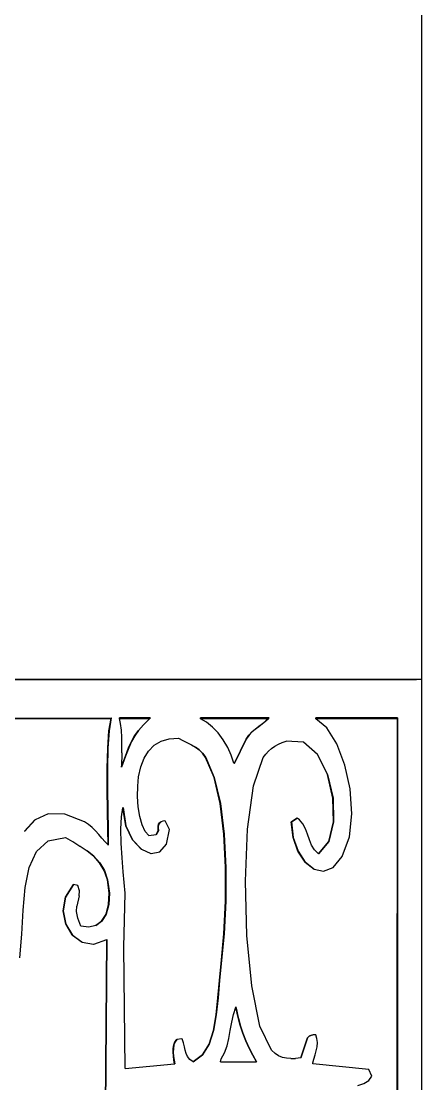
# Model space of a CAD drawing. Header units: inches. Extents: x 1397 to 20304, y -27267 to -746.
# Drawn here: x 14252.15 to 14258.23, y -21171.26 to -21155.11 of the extents above; entities that cross this region are included whole.
import ezdxf

# ---------------------------------------------------------------- set-up
doc = ezdxf.new("R2010")
doc.units = ezdxf.units.IN
doc.header["$LTSCALE"] = 17
doc.header["$MEASUREMENT"] = 0
doc.layers.add('25 BOT BAR', color=12, linetype='Continuous', lineweight=25)

msp = doc.modelspace()

# ---------------------------------------------------------------- linework, layer by layer
for p, q in [((14258.234, -21165.111), (14242.833, -21165.111)), ((14258.234, -21189.111), (14258.234, -21165.111)), ((14249.057, -21165.704), (14253.512, -21165.697)), ((14249.057, -21165.704), (14253.511, -21165.704)), ((14253.479, -21165.893), (14253.511, -21165.704)), ((14253.514, -21165.697), (14253.481, -21165.893)), ((14253.511, -21165.704), (14253.512, -21165.697)), ((14253.512, -21165.697), (14253.514, -21165.697)), ((14254.107, -21165.697), (14253.638, -21165.697)), ((14253.639, -21165.704), (14253.638, -21165.697)), ((14253.639, -21165.704), (14254.1, -21165.704)), ((14253.657, -21165.782), (14253.639, -21165.704)), ((14254.004, -21165.802), (14254.1, -21165.704)), ((14254.109, -21165.697), (14254.007, -21165.802)), ((14254.1, -21165.704), (14254.107, -21165.697)), ((14254.107, -21165.697), (14254.109, -21165.697)), ((14255.913, -21165.697), (14254.872, -21165.697)), ((14254.872, -21165.704), (14254.872, -21165.697)), ((14254.872, -21165.704), (14255.905, -21165.704)), ((14254.872, -21165.711), (14254.872, -21165.704)), ((14254.963, -21165.762), (14254.872, -21165.711)), ((14255.053, -21165.836), (14254.963, -21165.762)), ((14255.81, -21165.785), (14255.862, -21165.743)), ((14255.865, -21165.743), (14255.812, -21165.785)), ((14255.862, -21165.743), (14255.905, -21165.704)), ((14255.862, -21165.743), (14255.865, -21165.743)), ((14255.907, -21165.704), (14255.865, -21165.743)), ((14255.905, -21165.704), (14255.913, -21165.697)), ((14255.905, -21165.704), (14255.907, -21165.704)), ((14255.915, -21165.697), (14255.907, -21165.704)), ((14255.913, -21165.697), (14255.915, -21165.697)), ((14257.865, -21165.697), (14256.622, -21165.697)), ((14256.622, -21165.704), (14256.622, -21165.697)), ((14256.622, -21165.704), (14257.865, -21165.704)), ((14256.622, -21165.711), (14256.622, -21165.704)), ((14256.793, -21165.848), (14256.622, -21165.711)), ((14257.859, -21175.374), (14257.865, -21165.704)), ((14257.867, -21165.704), (14257.861, -21175.374)), ((14257.865, -21165.704), (14257.865, -21165.697)), ((14257.865, -21165.697), (14257.867, -21165.697)), ((14257.865, -21165.704), (14257.867, -21165.704)), ((14257.867, -21165.697), (14257.867, -21165.704)), ((14253.46, -21166.156), (14253.479, -21165.893)), ((14253.481, -21165.893), (14253.462, -21166.156)), ((14253.479, -21165.893), (14253.481, -21165.893)), ((14253.669, -21165.883), (14253.657, -21165.782)), ((14253.675, -21165.995), (14253.669, -21165.883)), ((14253.869, -21165.97), (14253.928, -21165.89)), ((14253.93, -21165.89), (14253.872, -21165.97)), ((14253.928, -21165.89), (14254.004, -21165.802)), ((14253.928, -21165.89), (14253.93, -21165.89)), ((14254.007, -21165.802), (14253.93, -21165.89)), ((14254.004, -21165.802), (14254.007, -21165.802)), ((14255.139, -21165.926), (14255.053, -21165.836)), ((14255.216, -21166.031), (14255.139, -21165.926)), ((14255.606, -21165.961), (14255.653, -21165.911)), ((14255.655, -21165.911), (14255.609, -21165.961)), ((14255.653, -21165.911), (14255.703, -21165.867)), ((14255.653, -21165.911), (14255.655, -21165.911)), ((14255.706, -21165.867), (14255.655, -21165.911)), ((14255.703, -21165.867), (14255.756, -21165.825)), ((14255.703, -21165.867), (14255.706, -21165.867)), ((14255.758, -21165.825), (14255.706, -21165.867)), ((14255.756, -21165.825), (14255.81, -21165.785)), ((14255.756, -21165.825), (14255.758, -21165.825)), ((14255.812, -21165.785), (14255.758, -21165.825)), ((14255.81, -21165.785), (14255.812, -21165.785)), ((14256.945, -21166.093), (14256.793, -21165.848)), ((14253.676, -21166.113), (14253.675, -21165.995)), ((14253.778, -21166.154), (14253.822, -21166.054)), ((14253.824, -21166.054), (14253.78, -21166.154)), ((14253.822, -21166.054), (14253.869, -21165.97)), ((14253.822, -21166.054), (14253.824, -21166.054)), ((14253.872, -21165.97), (14253.824, -21166.054)), ((14253.869, -21165.97), (14253.872, -21165.97)), ((14254.167, -21166.113), (14254.272, -21166.051)), ((14254.272, -21166.051), (14254.394, -21166.013)), ((14254.394, -21166.013), (14254.535, -21166.004)), ((14254.535, -21166.004), (14254.602, -21166.042)), ((14254.602, -21166.042), (14254.604, -21166.042)), ((14254.604, -21166.042), (14254.733, -21166.107)), ((14255.284, -21166.145), (14255.216, -21166.031)), ((14255.386, -21166.385), (14255.565, -21166.019)), ((14255.567, -21166.019), (14255.388, -21166.385)), ((14255.565, -21166.019), (14255.606, -21165.961)), ((14255.565, -21166.019), (14255.567, -21166.019)), ((14255.609, -21165.961), (14255.567, -21166.019)), ((14255.606, -21165.961), (14255.609, -21165.961)), ((14256.056, -21166.094), (14256.113, -21166.069)), ((14256.113, -21166.069), (14256.173, -21166.048)), ((14256.438, -21166.064), (14256.173, -21166.048)), ((14256.438, -21166.064), (14256.44, -21166.064)), ((14256.649, -21166.252), (14256.438, -21166.064)), ((14256.44, -21166.064), (14256.651, -21166.252)), ((14253.453, -21166.462), (14253.46, -21166.156)), ((14253.462, -21166.156), (14253.455, -21166.462)), ((14253.46, -21166.156), (14253.462, -21166.156)), ((14253.675, -21166.23), (14253.671, -21166.437)), ((14253.675, -21166.23), (14253.676, -21166.113)), ((14253.729, -21166.28), (14253.778, -21166.154)), ((14253.78, -21166.154), (14253.731, -21166.28)), ((14253.778, -21166.154), (14253.78, -21166.154)), ((14254.013, -21166.31), (14254.081, -21166.2)), ((14254.081, -21166.2), (14254.167, -21166.113)), ((14254.733, -21166.107), (14254.735, -21166.107)), ((14254.735, -21166.107), (14254.793, -21166.141)), ((14254.793, -21166.141), (14254.795, -21166.141)), ((14254.849, -21166.182), (14254.793, -21166.141)), ((14254.795, -21166.141), (14254.851, -21166.182)), ((14254.901, -21166.232), (14254.849, -21166.182)), ((14254.849, -21166.182), (14254.851, -21166.182)), ((14254.851, -21166.182), (14254.903, -21166.232)), ((14254.901, -21166.232), (14254.903, -21166.232)), ((14254.948, -21166.297), (14254.901, -21166.232)), ((14254.903, -21166.232), (14254.95, -21166.297)), ((14255.338, -21166.264), (14255.284, -21166.145)), ((14255.825, -21166.297), (14255.862, -21166.246)), ((14255.862, -21166.246), (14255.904, -21166.2)), ((14255.904, -21166.2), (14255.95, -21166.16)), ((14255.95, -21166.16), (14256.001, -21166.125)), ((14256.001, -21166.125), (14256.056, -21166.094)), ((14256.649, -21166.252), (14256.651, -21166.252)), ((14256.799, -21166.556), (14256.649, -21166.252)), ((14256.651, -21166.252), (14256.802, -21166.556)), ((14257.065, -21166.414), (14256.945, -21166.093)), ((14253.731, -21166.28), (14253.671, -21166.443)), ((14253.671, -21166.437), (14253.729, -21166.28)), ((14253.729, -21166.28), (14253.731, -21166.28)), ((14253.962, -21166.44), (14254.013, -21166.31)), ((14255.079, -21166.601), (14254.948, -21166.297)), ((14254.948, -21166.297), (14254.95, -21166.297)), ((14254.95, -21166.297), (14255.081, -21166.601)), ((14255.377, -21166.385), (14255.338, -21166.264)), ((14255.377, -21166.385), (14255.386, -21166.385)), ((14255.386, -21166.385), (14255.388, -21166.385)), ((14255.676, -21166.73), (14255.825, -21166.297)), ((14257.144, -21166.777), (14257.065, -21166.414)), ((14253.453, -21166.462), (14253.455, -21166.462)), ((14253.454, -21166.785), (14253.453, -21166.462)), ((14253.455, -21166.462), (14253.456, -21166.785)), ((14253.671, -21166.443), (14253.671, -21166.437)), ((14253.929, -21166.59), (14253.962, -21166.44)), ((14256.799, -21166.556), (14256.802, -21166.556)), ((14256.882, -21166.916), (14256.799, -21166.556)), ((14256.802, -21166.556), (14256.885, -21166.916)), ((14253.915, -21166.889), (14253.916, -21166.734)), ((14253.916, -21166.734), (14253.929, -21166.59)), ((14255.079, -21166.601), (14255.081, -21166.601)), ((14255.171, -21167), (14255.079, -21166.601)), ((14255.081, -21166.601), (14255.173, -21167)), ((14255.586, -21167.389), (14255.676, -21166.73)), ((14253.459, -21167.104), (14253.454, -21166.785)), ((14253.454, -21166.785), (14253.456, -21166.785)), ((14253.456, -21166.785), (14253.461, -21167.104)), ((14253.926, -21167.046), (14253.915, -21166.889)), ((14257.171, -21167.152), (14257.144, -21166.777)), ((14253.693, -21167.065), (14253.694, -21167.058)), ((14253.694, -21167.058), (14253.737, -21167.337)), ((14253.95, -21167.194), (14253.926, -21167.046)), ((14255.171, -21167), (14255.173, -21167)), ((14255.227, -21167.465), (14255.171, -21167)), ((14255.173, -21167), (14255.23, -21167.465)), ((14256.892, -21167.276), (14256.882, -21166.916)), ((14256.882, -21166.916), (14256.885, -21166.916)), ((14256.885, -21166.916), (14256.894, -21167.276)), ((14252.556, -21167.155), (14252.357, -21167.248)), ((14252.556, -21167.155), (14252.558, -21167.155)), ((14252.807, -21167.161), (14252.558, -21167.155)), ((14253.11, -21167.278), (14252.807, -21167.161)), ((14253.459, -21167.104), (14253.461, -21167.104)), ((14253.464, -21167.393), (14253.459, -21167.104)), ((14253.461, -21167.104), (14253.466, -21167.393)), ((14253.661, -21167.389), (14253.669, -21167.202)), ((14253.669, -21167.202), (14253.693, -21167.065)), ((14253.735, -21167.337), (14253.693, -21167.065)), ((14253.985, -21167.323), (14253.95, -21167.194)), ((14256.252, -21167.278), (14256.339, -21167.219)), ((14256.34, -21167.22), (14256.252, -21167.278)), ((14256.339, -21167.219), (14256.342, -21167.219)), ((14256.339, -21167.219), (14256.34, -21167.22)), ((14256.342, -21167.219), (14256.34, -21167.22)), ((14256.375, -21167.248), (14256.342, -21167.219)), ((14257.135, -21167.505), (14257.171, -21167.152)), ((14252.197, -21167.42), (14252.355, -21167.248)), ((14252.357, -21167.248), (14252.199, -21167.42)), ((14252.355, -21167.248), (14252.357, -21167.248)), ((14253.168, -21167.317), (14253.11, -21167.278)), ((14253.223, -21167.363), (14253.168, -21167.317)), ((14253.274, -21167.414), (14253.223, -21167.363)), ((14253.735, -21167.337), (14253.737, -21167.337)), ((14253.835, -21167.551), (14253.735, -21167.337)), ((14253.737, -21167.337), (14253.838, -21167.551)), ((14254.03, -21167.422), (14253.985, -21167.323)), ((14254.226, -21167.372), (14254.227, -21167.34)), ((14254.23, -21167.409), (14254.226, -21167.372)), ((14254.226, -21167.372), (14254.228, -21167.372)), ((14254.227, -21167.34), (14254.235, -21167.314)), ((14254.227, -21167.34), (14254.229, -21167.34)), ((14254.229, -21167.34), (14254.228, -21167.372)), ((14254.228, -21167.372), (14254.232, -21167.409)), ((14254.237, -21167.314), (14254.229, -21167.34)), ((14254.235, -21167.314), (14254.249, -21167.293)), ((14254.235, -21167.314), (14254.237, -21167.314)), ((14254.251, -21167.293), (14254.237, -21167.314)), ((14254.249, -21167.293), (14254.269, -21167.277)), ((14254.249, -21167.293), (14254.251, -21167.293)), ((14254.272, -21167.277), (14254.251, -21167.293)), ((14254.269, -21167.277), (14254.272, -21167.277)), ((14254.297, -21167.267), (14254.272, -21167.277)), ((14254.297, -21167.267), (14254.299, -21167.267)), ((14254.331, -21167.263), (14254.299, -21167.267)), ((14254.331, -21167.263), (14254.333, -21167.263)), ((14254.401, -21167.395), (14254.333, -21167.263)), ((14256.25, -21167.278), (14256.252, -21167.278)), ((14256.278, -21167.513), (14256.25, -21167.278)), ((14256.252, -21167.278), (14256.28, -21167.513)), ((14256.427, -21167.307), (14256.375, -21167.248)), ((14256.465, -21167.382), (14256.427, -21167.307)), ((14256.496, -21167.464), (14256.465, -21167.382)), ((14256.821, -21167.577), (14256.892, -21167.276)), ((14256.894, -21167.276), (14256.823, -21167.577)), ((14256.892, -21167.276), (14256.894, -21167.276)), ((14252.197, -21167.42), (14252.199, -21167.42)), ((14252.555, -21167.567), (14252.819, -21167.512)), ((14252.819, -21167.512), (14252.926, -21167.577)), ((14253.324, -21167.468), (14253.274, -21167.414)), ((14253.372, -21167.523), (14253.324, -21167.468)), ((14253.42, -21167.578), (14253.372, -21167.523)), ((14253.464, -21167.393), (14253.466, -21167.393)), ((14253.467, -21167.627), (14253.464, -21167.393)), ((14253.466, -21167.393), (14253.469, -21167.629)), ((14253.666, -21167.602), (14253.661, -21167.389)), ((14254.086, -21167.483), (14254.03, -21167.422)), ((14254.086, -21167.483), (14254.196, -21167.468)), ((14254.196, -21167.468), (14254.23, -21167.409)), ((14254.196, -21167.468), (14254.199, -21167.468)), ((14254.232, -21167.409), (14254.199, -21167.468)), ((14254.23, -21167.409), (14254.232, -21167.409)), ((14254.356, -21167.614), (14254.401, -21167.395)), ((14255.227, -21167.465), (14255.23, -21167.465)), ((14255.253, -21167.968), (14255.227, -21167.465)), ((14255.23, -21167.465), (14255.255, -21167.968)), ((14255.553, -21168.179), (14255.586, -21167.389)), ((14256.278, -21167.513), (14256.28, -21167.513)), ((14256.352, -21167.722), (14256.278, -21167.513)), ((14256.28, -21167.513), (14256.355, -21167.722)), ((14256.526, -21167.55), (14256.496, -21167.464)), ((14257.026, -21167.805), (14257.135, -21167.505)), ((14252.378, -21167.726), (14252.555, -21167.567)), ((14252.926, -21167.577), (14252.928, -21167.577)), ((14252.928, -21167.577), (14253.038, -21167.644)), ((14253.038, -21167.644), (14253.04, -21167.644)), ((14253.04, -21167.644), (14253.147, -21167.717)), ((14253.467, -21167.627), (14253.42, -21167.578)), ((14253.469, -21167.629), (14253.467, -21167.627)), ((14253.679, -21167.823), (14253.666, -21167.602)), ((14253.835, -21167.551), (14253.838, -21167.551)), ((14253.97, -21167.693), (14253.835, -21167.551)), ((14253.838, -21167.551), (14253.973, -21167.693)), ((14253.97, -21167.693), (14253.973, -21167.693)), ((14253.973, -21167.693), (14254.117, -21167.755)), ((14254.255, -21167.731), (14254.356, -21167.614)), ((14256.56, -21167.632), (14256.526, -21167.55)), ((14256.605, -21167.704), (14256.56, -21167.632)), ((14256.666, -21167.76), (14256.605, -21167.704)), ((14256.666, -21167.76), (14256.821, -21167.577)), ((14256.823, -21167.577), (14256.667, -21167.761)), ((14256.821, -21167.577), (14256.823, -21167.577)), ((14252.269, -21167.969), (14252.378, -21167.726)), ((14253.147, -21167.717), (14253.149, -21167.717)), ((14253.249, -21167.8), (14253.147, -21167.717)), ((14253.149, -21167.717), (14253.251, -21167.8)), ((14253.249, -21167.8), (14253.251, -21167.8)), ((14253.338, -21167.899), (14253.249, -21167.8)), ((14253.251, -21167.8), (14253.34, -21167.899)), ((14253.697, -21168.035), (14253.679, -21167.823)), ((14254.117, -21167.755), (14254.119, -21167.755)), ((14254.119, -21167.755), (14254.255, -21167.731)), ((14256.352, -21167.722), (14256.355, -21167.722)), ((14256.462, -21167.888), (14256.352, -21167.722)), ((14256.355, -21167.722), (14256.464, -21167.888)), ((14256.667, -21167.761), (14256.666, -21167.76)), ((14256.889, -21167.97), (14257.026, -21167.805)), ((14252.208, -21168.273), (14252.269, -21167.969)), ((14253.338, -21167.899), (14253.34, -21167.899)), ((14253.409, -21168.016), (14253.338, -21167.899)), ((14253.34, -21167.899), (14253.411, -21168.016)), ((14253.409, -21168.016), (14253.411, -21168.016)), ((14253.456, -21168.156), (14253.409, -21168.016)), ((14253.411, -21168.016), (14253.458, -21168.156)), ((14255.252, -21168.482), (14255.253, -21167.968)), ((14255.253, -21167.968), (14255.255, -21167.968)), ((14255.255, -21167.968), (14255.254, -21168.482)), ((14256.462, -21167.888), (14256.464, -21167.888)), ((14256.595, -21167.996), (14256.462, -21167.888)), ((14256.464, -21167.888), (14256.597, -21167.996)), ((14256.595, -21167.996), (14256.597, -21167.996)), ((14256.597, -21167.996), (14256.74, -21168.028)), ((14256.74, -21168.028), (14256.742, -21168.028)), ((14256.741, -21168.028), (14256.74, -21168.028)), ((14256.742, -21168.028), (14256.889, -21167.97)), ((14253.456, -21168.156), (14253.458, -21168.156)), ((14253.483, -21168.359), (14253.456, -21168.156)), ((14253.458, -21168.156), (14253.486, -21168.359)), ((14253.727, -21168.361), (14253.697, -21168.035)), ((14255.574, -21169.004), (14255.553, -21168.179)), ((14252.176, -21168.617), (14252.208, -21168.273)), ((14252.817, -21168.421), (14252.94, -21168.229)), ((14252.942, -21168.229), (14252.819, -21168.421)), ((14252.94, -21168.229), (14252.942, -21168.229)), ((14252.94, -21168.229), (14252.943, -21168.23)), ((14253.009, -21168.244), (14252.942, -21168.229)), ((14253.03, -21168.326), (14253.009, -21168.244)), ((14253.026, -21168.402), (14253.03, -21168.326)), ((14252.783, -21168.629), (14252.817, -21168.421)), ((14252.819, -21168.421), (14252.785, -21168.629)), ((14252.817, -21168.421), (14252.819, -21168.421)), ((14253.026, -21168.402), (14252.993, -21168.555)), ((14253.475, -21168.534), (14253.483, -21168.359)), ((14253.486, -21168.359), (14253.477, -21168.534)), ((14253.483, -21168.359), (14253.486, -21168.359)), ((14253.705, -21169.181), (14253.727, -21168.361)), ((14255.227, -21168.979), (14255.252, -21168.482)), ((14255.254, -21168.482), (14255.23, -21168.979)), ((14255.252, -21168.482), (14255.254, -21168.482)), ((14252.154, -21168.981), (14252.176, -21168.617)), ((14252.783, -21168.629), (14252.785, -21168.629)), ((14252.822, -21168.829), (14252.783, -21168.629)), ((14252.785, -21168.629), (14252.825, -21168.829)), ((14252.987, -21168.641), (14252.993, -21168.555)), ((14253.004, -21168.741), (14252.987, -21168.641)), ((14253.435, -21168.677), (14253.475, -21168.534)), ((14253.477, -21168.534), (14253.437, -21168.677)), ((14253.475, -21168.534), (14253.477, -21168.534)), ((14252.822, -21168.829), (14252.825, -21168.829)), ((14252.922, -21168.996), (14252.822, -21168.829)), ((14252.825, -21168.829), (14252.925, -21168.996)), ((14253.054, -21168.859), (14253.004, -21168.741)), ((14253.278, -21168.853), (14253.368, -21168.784)), ((14253.37, -21168.784), (14253.281, -21168.853)), ((14253.368, -21168.784), (14253.435, -21168.677)), ((14253.368, -21168.784), (14253.37, -21168.784)), ((14253.437, -21168.677), (14253.37, -21168.784)), ((14253.435, -21168.677), (14253.437, -21168.677)), ((14252.123, -21169.342), (14252.154, -21168.981)), ((14252.922, -21168.996), (14252.925, -21168.996)), ((14253.069, -21169.107), (14252.922, -21168.996)), ((14252.925, -21168.996), (14253.071, -21169.107)), ((14253.174, -21168.879), (14253.054, -21168.859)), ((14253.278, -21168.853), (14253.174, -21168.879)), ((14253.278, -21168.853), (14253.281, -21168.853)), ((14255.184, -21169.43), (14255.227, -21168.979)), ((14255.23, -21168.979), (14255.186, -21169.43)), ((14255.227, -21168.979), (14255.23, -21168.979)), ((14253.069, -21169.107), (14253.071, -21169.107)), ((14253.071, -21169.107), (14253.247, -21169.137)), ((14253.247, -21169.137), (14253.25, -21169.137)), ((14253.25, -21169.137), (14253.445, -21169.064)), ((14253.4, -21174.887), (14253.445, -21169.064)), ((14253.447, -21169.064), (14253.402, -21174.89)), ((14253.445, -21169.064), (14253.447, -21169.064)), ((14255.649, -21169.77), (14255.574, -21169.004)), ((14253.727, -21171.025), (14253.705, -21169.181)), ((14255.158, -21169.688), (14255.184, -21169.43)), ((14255.186, -21169.43), (14255.16, -21169.688)), ((14255.184, -21169.43), (14255.186, -21169.43)), ((14255.136, -21169.952), (14255.158, -21169.688)), ((14255.16, -21169.688), (14255.138, -21169.952)), ((14255.158, -21169.688), (14255.16, -21169.688)), ((14255.774, -21170.383), (14255.649, -21169.77)), ((14255.109, -21170.21), (14255.136, -21169.952)), ((14255.138, -21169.952), (14255.111, -21170.21)), ((14255.136, -21169.952), (14255.138, -21169.952)), ((14255.373, -21170.202), (14255.409, -21170.092)), ((14255.409, -21170.092), (14255.41, -21170.088)), ((14255.436, -21170.231), (14255.409, -21170.092)), ((14255.409, -21170.092), (14255.423, -21170.155)), ((14255.41, -21170.088), (14255.423, -21170.155)), ((14255.067, -21170.449), (14255.109, -21170.21)), ((14255.111, -21170.21), (14255.07, -21170.449)), ((14255.109, -21170.21), (14255.111, -21170.21)), ((14255.346, -21170.322), (14255.373, -21170.202)), ((14255.423, -21170.155), (14255.439, -21170.231)), ((14255.436, -21170.231), (14255.439, -21170.231)), ((14255.472, -21170.364), (14255.436, -21170.231)), ((14255.439, -21170.231), (14255.457, -21170.302)), ((14255.001, -21170.656), (14255.067, -21170.449)), ((14255.07, -21170.449), (14255.003, -21170.656)), ((14255.067, -21170.449), (14255.07, -21170.449)), ((14255.302, -21170.566), (14255.324, -21170.445)), ((14255.324, -21170.445), (14255.346, -21170.322)), ((14255.457, -21170.302), (14255.472, -21170.364)), ((14255.457, -21170.302), (14255.474, -21170.364)), ((14255.472, -21170.364), (14255.474, -21170.364)), ((14255.513, -21170.487), (14255.472, -21170.364)), ((14255.474, -21170.364), (14255.515, -21170.487)), ((14255.949, -21170.747), (14255.774, -21170.383)), ((14254.483, -21170.621), (14254.511, -21170.586)), ((14254.513, -21170.586), (14254.485, -21170.621)), ((14254.511, -21170.586), (14254.513, -21170.586)), ((14254.589, -21170.571), (14254.513, -21170.586)), ((14254.589, -21170.571), (14254.591, -21170.571)), ((14254.614, -21170.634), (14254.591, -21170.571)), ((14255.275, -21170.681), (14255.302, -21170.566)), ((14255.559, -21170.604), (14255.513, -21170.487)), ((14255.513, -21170.487), (14255.515, -21170.487)), ((14255.515, -21170.487), (14255.562, -21170.604)), ((14255.559, -21170.604), (14255.562, -21170.604)), ((14255.61, -21170.714), (14255.559, -21170.604)), ((14255.562, -21170.604), (14255.613, -21170.714)), ((14256.395, -21170.864), (14256.496, -21170.557)), ((14256.499, -21170.557), (14256.398, -21170.864)), ((14256.496, -21170.557), (14256.511, -21170.545)), ((14256.496, -21170.557), (14256.499, -21170.557)), ((14256.513, -21170.545), (14256.499, -21170.557)), ((14256.511, -21170.545), (14256.523, -21170.535)), ((14256.511, -21170.545), (14256.513, -21170.545)), ((14256.525, -21170.535), (14256.513, -21170.545)), ((14256.523, -21170.535), (14256.525, -21170.535)), ((14256.535, -21170.527), (14256.525, -21170.535)), ((14256.535, -21170.527), (14256.537, -21170.527)), ((14256.548, -21170.521), (14256.537, -21170.527)), ((14256.548, -21170.521), (14256.55, -21170.521)), ((14256.563, -21170.517), (14256.55, -21170.521)), ((14256.563, -21170.517), (14256.566, -21170.517)), ((14256.583, -21170.514), (14256.566, -21170.517)), ((14256.583, -21170.514), (14256.585, -21170.514)), ((14256.609, -21170.513), (14256.585, -21170.514)), ((14256.622, -21170.513), (14256.609, -21170.513)), ((14256.64, -21170.57), (14256.622, -21170.513)), ((14256.647, -21170.631), (14256.64, -21170.57)), ((14254.455, -21170.778), (14254.456, -21170.72)), ((14254.456, -21170.72), (14254.465, -21170.666)), ((14254.456, -21170.72), (14254.459, -21170.72)), ((14254.459, -21170.72), (14254.457, -21170.778)), ((14254.467, -21170.666), (14254.459, -21170.72)), ((14254.465, -21170.666), (14254.483, -21170.621)), ((14254.465, -21170.666), (14254.467, -21170.666)), ((14254.485, -21170.621), (14254.467, -21170.666)), ((14254.483, -21170.621), (14254.485, -21170.621)), ((14254.629, -21170.693), (14254.614, -21170.634)), ((14254.64, -21170.747), (14254.629, -21170.693)), ((14254.653, -21170.798), (14254.64, -21170.747)), ((14254.901, -21170.818), (14255.001, -21170.656)), ((14255.003, -21170.656), (14254.903, -21170.818)), ((14255.001, -21170.656), (14255.003, -21170.656)), ((14255.238, -21170.787), (14255.275, -21170.681)), ((14255.665, -21170.82), (14255.61, -21170.714)), ((14255.61, -21170.714), (14255.613, -21170.714)), ((14255.613, -21170.714), (14255.667, -21170.82)), ((14256.004, -21170.797), (14255.949, -21170.747)), ((14256.615, -21170.819), (14256.631, -21170.757)), ((14256.631, -21170.757), (14256.643, -21170.694)), ((14256.643, -21170.694), (14256.647, -21170.631)), ((14254.455, -21170.778), (14254.457, -21170.778)), ((14254.459, -21170.838), (14254.455, -21170.778)), ((14254.457, -21170.778), (14254.461, -21170.838)), ((14254.467, -21170.897), (14254.459, -21170.838)), ((14254.459, -21170.838), (14254.461, -21170.838)), ((14254.461, -21170.838), (14254.469, -21170.897)), ((14254.467, -21170.897), (14254.469, -21170.897)), ((14254.477, -21170.952), (14254.467, -21170.897)), ((14254.469, -21170.897), (14254.479, -21170.952)), ((14254.674, -21170.844), (14254.653, -21170.798)), ((14254.708, -21170.886), (14254.674, -21170.844)), ((14254.758, -21170.922), (14254.708, -21170.886)), ((14254.758, -21170.922), (14254.901, -21170.818)), ((14254.76, -21170.923), (14254.758, -21170.922)), ((14254.903, -21170.818), (14254.76, -21170.923)), ((14254.901, -21170.818), (14254.903, -21170.818)), ((14255.175, -21170.923), (14255.186, -21170.879)), ((14255.175, -21170.923), (14255.722, -21170.923)), ((14255.186, -21170.879), (14255.238, -21170.787)), ((14255.665, -21170.82), (14255.667, -21170.82)), ((14255.722, -21170.923), (14255.665, -21170.82)), ((14255.667, -21170.82), (14255.724, -21170.923)), ((14255.722, -21170.923), (14255.724, -21170.923)), ((14256.059, -21170.832), (14256.004, -21170.797)), ((14256.116, -21170.855), (14256.059, -21170.832)), ((14256.177, -21170.867), (14256.116, -21170.855)), ((14256.243, -21170.872), (14256.177, -21170.867)), ((14256.243, -21170.872), (14256.314, -21170.87)), ((14256.314, -21170.87), (14256.316, -21170.87)), ((14256.395, -21170.864), (14256.316, -21170.87)), ((14256.395, -21170.864), (14256.398, -21170.864)), ((14256.577, -21170.937), (14256.596, -21170.88)), ((14256.596, -21170.88), (14256.615, -21170.819)), ((14253.727, -21171.025), (14254.477, -21170.952)), ((14254.477, -21170.952), (14254.479, -21170.952)), ((14256.577, -21170.952), (14256.577, -21170.937)), ((14257.43, -21171.04), (14256.577, -21170.952)), ((14257.475, -21171.142), (14257.43, -21171.04)), ((14257.262, -21171.282), (14257.356, -21171.252)), ((14257.356, -21171.252), (14257.43, -21171.207)), ((14257.43, -21171.207), (14257.475, -21171.142))]:
    msp.add_line(p, q)
at = {"layer": '25 BOT BAR'}
for p, q in [((14258.234, -21195.486), (14258.234, -21106.111)), ((14226.234, -21165.111), (14258.152, -21165.111))]:
    msp.add_line(p, q, dxfattribs=at)

doc.saveas('drawing.dxf')
